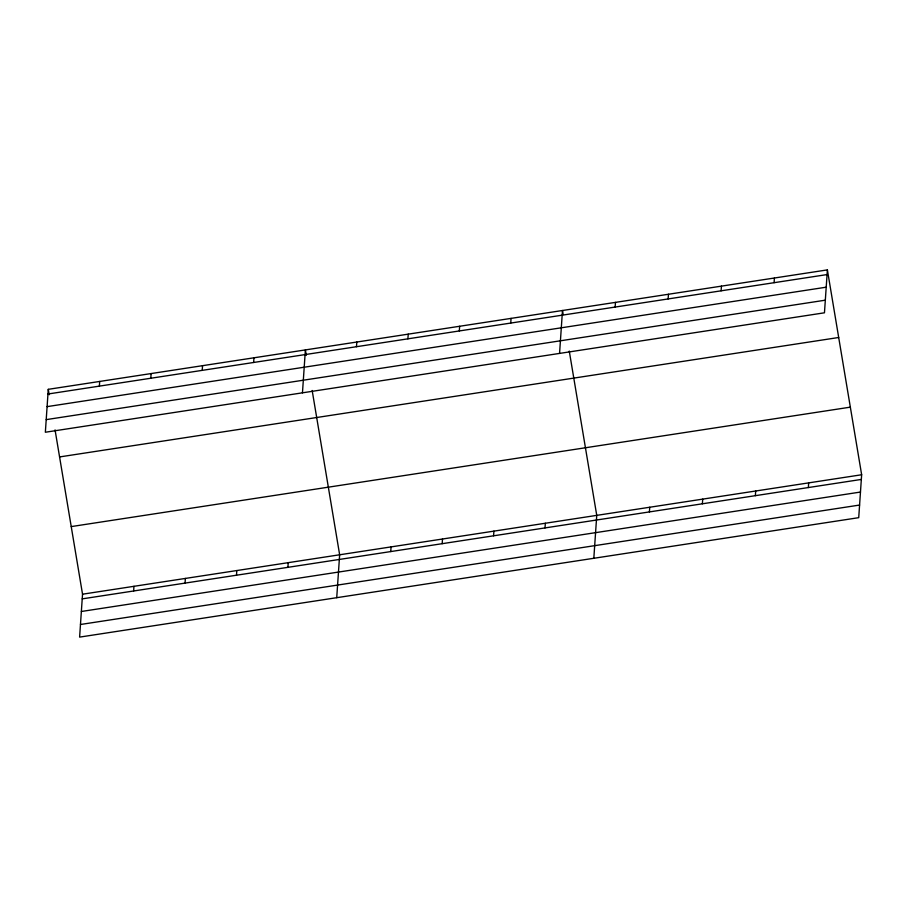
<?xml version="1.0" encoding="UTF-8"?>
<svg xmlns="http://www.w3.org/2000/svg" width="907" height="907" viewBox="0 0 907 907"><rect width="100%" height="100%" fill="white"/><g stroke="black" fill="none" stroke-linecap="round" stroke-linejoin="round"><path stroke-width="1.36" d="M48.275 389.33L45.35 432.242L824.463 312.802L827.388 269.889L48.275 389.33L49.182 394.738M55.055 429.895L82.537 594.198L79.612 637.111L858.725 517.67L861.65 474.758L827.388 269.889M99.373 386.121L99.702 381.45M133.646 590.99L133.964 586.307M150.8 378.242L151.118 373.571M185.062 583.099L185.379 578.428M202.216 370.362L202.544 365.68M236.489 575.219L236.806 570.548M253.643 362.471L253.96 357.8M287.904 567.34L288.222 562.657M302.462 392.833L305.387 349.921L306.283 355.329M336.724 597.69L339.649 554.778L312.167 390.475M356.485 346.712L356.802 342.03M390.747 551.569L391.064 546.898M407.901 338.833L408.229 334.15M442.174 543.69L442.491 539.007M459.327 330.942L459.645 326.271M493.589 535.799L493.907 531.128M510.743 323.062L511.072 318.391M545.016 527.919L545.334 523.248M559.562 353.413L562.487 310.5L563.168 314.559M593.824 558.281L596.749 515.369L569.267 351.066M615.15 307.054L615.468 302.382M649.412 511.922L649.729 507.24M668.13 298.936L668.448 294.265M702.392 503.793L702.71 499.122M721.11 290.818L721.428 286.136M755.372 495.675L755.69 490.993M774.09 282.689L774.408 278.018M808.352 487.547L808.67 482.875M47.958 394.012L827.071 274.572M47.096 406.631L826.209 287.19M46.212 419.624L825.325 300.183M59.579 456.935L838.692 337.495M71.234 526.593L850.347 407.152M82.537 594.198L861.65 474.758M82.22 598.869L861.333 479.429M81.358 611.488L860.471 492.048M80.474 624.492L859.587 505.052"/></g></svg>
